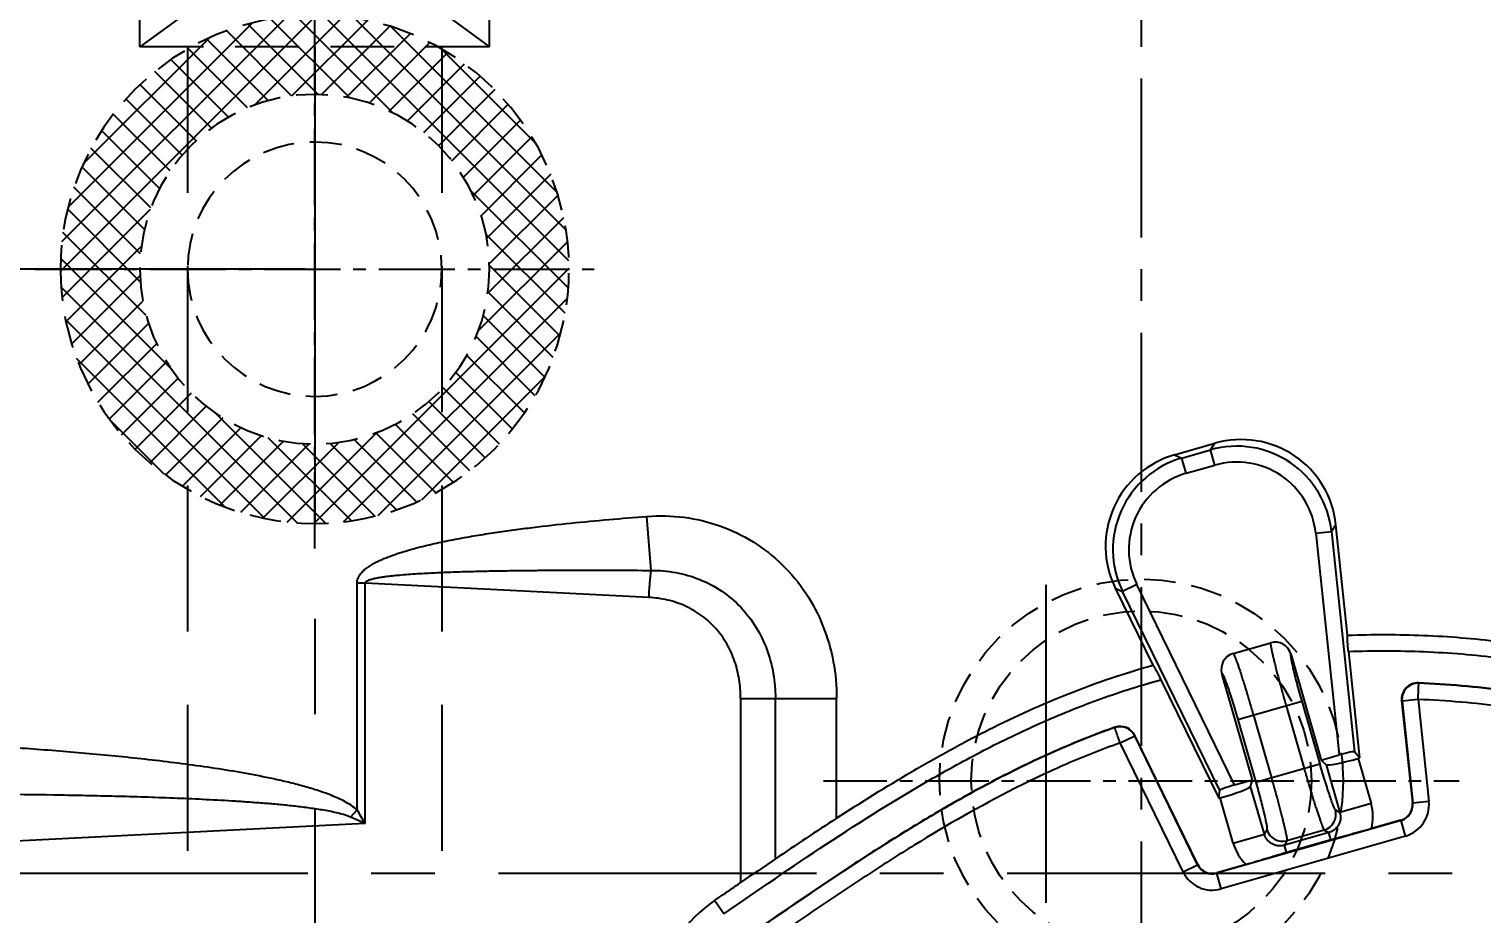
# Model space of a CAD drawing. Header units: millimetres. Extents: x 28656 to 29764, y -21384 to -20601.
# Drawn here: x 29525.13 to 29570.83, y -20738.55 to -20710.71 of the extents above; entities that cross this region are included whole.
import ezdxf

# ---------------------------------------------------------------- set-up
doc = ezdxf.new("R2010")
doc.units = ezdxf.units.MM
doc.header["$LTSCALE"] = 8
for name, pattern in [('CENTER', [2, 1.25, -0.25, 0.25, -0.25]), ('CENTER2', [1.125, 0.75, -0.125, 0.125, -0.125]), ('HIDDEN', [0.375, 0.25, -0.125]), ('HIDDEN2', [0.1875, 0.125, -0.0625])]:
    doc.linetypes.add(name, pattern=pattern)
doc.layers.get('DEFPOINTS').update_dxf_attribs({"color": 6})
for name, color, linetype in [('Cav-cor', 30, 'Continuous'), ('CL', 1, 'Continuous'), ('WT', 4, 'Continuous')]:
    doc.layers.add(name, color=color, linetype=linetype)
doc.layers.add('dim', color=3, linetype='Continuous', lineweight=15)
doc.styles.get("Standard").update_dxf_attribs({"font": 'txt.shx', "width": 0.8, "bigfont": 'chineset.shx'})
doc.dimstyles.new('ISO-25', dxfattribs={"dimtxt": 5, "dimasz": 4, "dimexe": 0.3, "dimexo": 0.3, "dimtad": 0, "dimzin": 1, "dimdsep": 46, "dimtxsty": 'Standard', "dimcen": 0, "dimclrd": 3, "dimclre": 3, "dimclrt": 3, "dimazin": 0, "dimtfac": 1, "dimtofl": 0, "dimtmove": 0, "dimatfit": 0, "dimfxl": 0, "dimarcsym": 0})

# ---------------------------------------------------------------- blocks, each defined once
blk = doc.blocks.new('20150513.114820')
at = {"layer": 'WT', "linetype": 'Continuous'}
h = blk.add_hatch(dxfattribs=at)
h.set_pattern_fill('ANSI37', color=125, scale=5, angle=270, style=0)
h.set_pattern_definition([(315, (23425.0146, -23957.4168), (0.441941738, 0.441941738), []), (45, (23425.0146, -23957.4168), (-0.441941738, 0.441941738), [])])
h.paths.add_polyline_path([(8, 0), (5.5, 0, 1), (-5.5, 0), (-8, 0, -1)])
h.paths.add_polyline_path([(-8, 0), (-5.5, 0, 0.414214), (0, -5.5, 0.414214), (5.5, 0), (8, 0, -0.414214), (0, -8, -0.414214)])
at = {"layer": 'WT', "color": 125, "linetype": 'CENTER2', "ltscale": 0.4}
for p, q in [((0, 8.788), (0, -8.788)), ((8.788, 0), (-8.788, 0))]:
    blk.add_line(p, q, dxfattribs=at)
at = {"layer": 'WT', "color": 125, "linetype": 'HIDDEN2'}
for radius in [8, 5.5, 4]:
    blk.add_circle((0, 0), radius, dxfattribs=at)
blk = doc.blocks.new('20150513.114825')
at = {"layer": 'WT', "color": 125, "linetype": 'HIDDEN'}
for p, q in [((-5.5, 8), (5.5, 8)), ((5.5, 8), (-5.5, 0)), ((-5.5, 8), (5.5, 0)), ((-5.5, 0), (-5.5, 8)), ((5.5, 0), (5.5, 8)), ((-5.5, 0), (5.5, 0))]:
    blk.add_line(p, q, dxfattribs=at)
blk = doc.blocks.new('*D27502')
at = {"layer": 'DEFPOINTS', "color": 0}
for p in [(29534.117, -20718.266), (29474.332, -20943.266), (29508.117, -20943.266)]:
    blk.add_point(p, dxfattribs=at)
at = {"layer": 'dim', "color": 3, "lineweight": -2}
for p, q in [((29533.817, -20718.266), (29474.032, -20718.266)), ((29474.332, -20722.266), (29474.332, -20820.808)), ((29474.332, -20939.266), (29474.332, -20840.724)), ((29507.817, -20943.266), (29474.032, -20943.266))]:
    blk.add_line(p, q, dxfattribs=at)
at = {"layer": 'dim', "color": 3}
for points in [[(29474.998, -20722.266), (29473.665, -20722.266), (29474.332, -20718.266)], [(29473.665, -20939.266), (29474.998, -20939.266), (29474.332, -20943.266)]]:
    blk.add_solid(points, dxfattribs=at)
at = {"layer": 'dim', "color": 3, "insert": (29474.332, -20830.766), "char_height": 5, "attachment_point": 5, "rotation": 90}
blk.add_mtext('225.00', dxfattribs=at)

msp = doc.modelspace()

# ---------------------------------------------------------------- linework, layer by layer
at = {"linetype": 'CENTER', "ltscale": 0.5}
msp.add_line((29560.117, -20648.266), (29560.117, -20998.266), dxfattribs=at)
at = {"color": 8, "linetype": 'CENTER', "ltscale": 0.2}
msp.add_line((29550.117, -20734.366), (29570.117, -20734.366), dxfattribs=at)
at = {"color": 8, "linetype": 'HIDDEN', "ltscale": 0.5}
for radius in [6.35, 5.35]:
    msp.add_circle((29560.117, -20734.366), radius, dxfattribs=at)
at = {"layer": 'Cav-cor', "color": 241}
for p, q in [((29561.163, -20724.106), (29562.434, -20723.741)), ((29561.393, -20724.209), (29562.292, -20723.951)), ((29562.292, -20723.951), (29562.434, -20723.741)), ((29562.43, -20724.431), (29562.292, -20723.951)), ((29561.163, -20724.106), (29561.393, -20724.209)), ((29561.531, -20724.688), (29561.393, -20724.209)), ((29561.531, -20724.688), (29562.43, -20724.431)), ((29544.695, -20727.742), (29544.565, -20726.042)), ((29565.601, -20726.57), (29566.098, -20726.517)), ((29565.601, -20726.57), (29566.335, -20733.549)), ((29566.098, -20726.517), (29566.239, -20726.308)), ((29566.098, -20726.517), (29566.826, -20733.451)), ((29566.604, -20729.784), (29566.239, -20726.308)), ((29535.448, -20735.275), (29535.448, -20728.142)), ((29535.709, -20728.142), (29535.448, -20728.142)), ((29535.709, -20735.708), (29535.709, -20728.142)), ((29544.629, -20728.592), (29535.709, -20728.142)), ((29559.296, -20728.299), (29560.48, -20730.726)), ((29559.296, -20728.299), (29559.527, -20728.402)), ((29559.975, -20728.183), (29559.527, -20728.402)), ((29562.583, -20734.668), (29559.527, -20728.402)), ((29563.052, -20734.49), (29559.975, -20728.183)), ((29563.002, -20730.357), (29564.186, -20730.017)), ((29564.818, -20730.367), (29565.776, -20733.709)), ((29566.631, -20730.293), (29566.983, -20733.642)), ((29560.733, -20731.185), (29562.551, -20734.912)), ((29563.61, -20734.33), (29562.652, -20730.988)), ((29568.832, -20731.283), (29568.843, -20731.293)), ((29547.514, -20731.769), (29547.514, -20737.563)), ((29547.514, -20731.769), (29550.534, -20731.769)), ((29548.608, -20736.816), (29548.608, -20731.769)), ((29550.534, -20735.537), (29550.534, -20731.769)), ((29563.152, -20732.436), (29565.161, -20731.86)), ((29564.672, -20732), (29565.237, -20733.972)), ((29565.161, -20731.86), (29565.727, -20733.832)), ((29568.305, -20731.845), (29568.643, -20735.058)), ((29568.305, -20731.845), (29568.316, -20731.855)), ((29568.823, -20731.802), (29568.316, -20731.855)), ((29568.316, -20731.855), (29568.653, -20735.065)), ((29568.823, -20731.802), (29569.16, -20735.012)), ((29559.286, -20732.677), (29559.281, -20732.689)), ((29563.152, -20732.436), (29563.717, -20734.408)), ((29563.641, -20732.296), (29564.207, -20734.268)), ((29559.451, -20733.17), (29559.909, -20732.946)), ((29559.914, -20732.934), (29559.909, -20732.946)), ((29561.889, -20737.005), (29559.909, -20732.946)), ((29561.894, -20736.993), (29559.914, -20732.934)), ((29561.431, -20737.228), (29559.451, -20733.169)), ((29565.776, -20733.709), (29566.335, -20733.549)), ((29566.983, -20733.642), (29566.826, -20733.451)), ((29563.717, -20734.408), (29565.727, -20733.832)), ((29565.776, -20733.709), (29565.932, -20733.855)), ((29565.932, -20733.855), (29566.364, -20735.359)), ((29566.935, -20733.655), (29566.983, -20733.642)), ((29566.935, -20733.655), (29567.343, -20735.078)), ((29563.052, -20734.49), (29563.61, -20734.33)), ((29563.555, -20734.537), (29563.61, -20734.33)), ((29562.551, -20734.912), (29562.583, -20734.668)), ((29562.551, -20734.912), (29562.599, -20734.899)), ((29563.007, -20736.321), (29562.599, -20734.899)), ((29563.986, -20736.04), (29563.555, -20734.537)), ((29535.242, -20735.503), (29535.448, -20735.275)), ((29566.221, -20735.279), (29566.364, -20735.359)), ((29567.343, -20735.078), (29566.364, -20735.359)), ((29568.653, -20735.065), (29568.643, -20735.058)), ((29569.16, -20735.012), (29568.653, -20735.065)), ((29535.709, -20735.708), (29520.77, -20736.463)), ((29535.709, -20735.708), (29535.242, -20735.503)), ((29568.287, -20735.608), (29562.487, -20737.271)), ((29568.277, -20735.601), (29567.358, -20735.865)), ((29568.287, -20735.608), (29568.277, -20735.601)), ((29568.427, -20736.098), (29568.287, -20735.608)), ((29568.427, -20736.098), (29562.628, -20737.761)), ((29563.007, -20736.321), (29563.986, -20736.04)), ((29564.065, -20735.898), (29563.986, -20736.04)), ((29566.014, -20735.988), (29564.616, -20736.389)), ((29564.695, -20736.247), (29564.616, -20736.389)), ((29566.08, -20736.218), (29564.682, -20736.619)), ((29565.872, -20735.909), (29564.695, -20736.247)), ((29565.872, -20735.909), (29566.014, -20735.988)), ((29566.08, -20736.218), (29566.014, -20735.988)), ((29564.682, -20736.619), (29564.616, -20736.389)), ((29561.431, -20737.228), (29561.889, -20737.005)), ((29561.889, -20737.005), (29561.894, -20736.993)), ((29563.411, -20736.996), (29562.492, -20737.26)), ((29562.487, -20737.271), (29562.492, -20737.26)), ((29562.628, -20737.761), (29562.487, -20737.271)), ((29546.981, -20738.55), (29546.692, -20738.13))]:
    msp.add_line(p, q, dxfattribs=at)
for centre, radius, start, end in [((29563.118, -20726.83), 2.996, 5.9974, 106.0026), ((29562.219, -20727.088), 2.996, 105.9981, 206.0019), ((29563.12, -20726.828), 2.495, 5.9495, 106.0505), ((29562.217, -20727.087), 2.495, 105.9506, 206.0494), ((29563.142, -20730.848), 0.511, 105.9601, 195.9509), ((29564.327, -20730.508), 0.511, 16.0497, 106.0471), ((29568.812, -20731.792), 0.51, 87.7547, 186.0148), ((29568.824, -20731.803), 0.51, 87.8461, 185.9005), ((29559.451, -20733.171), 0.51, 26.0726, 109.4597), ((29559.456, -20733.158), 0.51, 25.9906, 109.5217), ((29412.452, -20809.762), 143.793, 30.9978, 31.1995), ((29565.729, -20735.419), 0.511, 286.1857, 15.8143), ((29565.872, -20735.5), 1.53, 346.1919, 16.0028), ((29568.147, -20735.119), 0.509, 285.9195, 6.0805), ((29568.147, -20735.118), 1.019, 285.997, 6.0038), ((29610.094, -20827.267), 109.37, 122.99543, 124.20688), ((29564.476, -20735.9), 1.528, 195.9836, 225.8386), ((29564.556, -20735.755), 0.511, 196.1857, 285.8143), ((29673.873, -20921.399), 223.074, 124.16245, 124.50265), ((29562.347, -20736.781), 1.019, 205.997, 286.0038), ((29562.346, -20736.782), 0.509, 205.9195, 286.0805), ((29549.18, -20741.741), 4.386, 124.5684, 166.909)]:
    msp.add_arc(centre, radius, start, end, dxfattribs=at)
for centre, major_axis, ratio, start_param, end_param in [((29563.252, -20726.632), (-1.683, -2.495), 0.996693, 2.27056, 4.012626), ((29562, -20726.991), (2.75, -1.224), 0.996693, 2.27056, 4.012626), ((29566.339, -20733.593), (0.488, 0.141), 0.086139, 0.037055, 1.555492), ((29566.91, -20733.57), (0.98, 0.281), 0.087489, -3.089233, -1.570796), ((29563.071, -20734.53), (0.488, 0.139), 0.086139, 1.586101, 3.104537), ((29562.575, -20734.813), (0.98, 0.281), 0.087489, -1.570796, -0.05236), ((29568.136, -20735.111), (0.423, -0.285), 0.998963, -0.697621, 0.697621), ((29562.352, -20736.769), (0.208, 0.466), 0.998963, -3.839213, -2.443972)]:
    msp.add_ellipse(centre, major_axis=major_axis, ratio=ratio, start_param=start_param, end_param=end_param, dxfattribs=at)
for points, knots in [([(29535.448, -20728.142), (29535.448, -20728.117), (29535.453, -20728.067), (29535.481, -20727.97), (29535.545, -20727.861), (29535.648, -20727.751), (29535.764, -20727.657), (29535.89, -20727.574), (29536.021, -20727.5), (29536.155, -20727.433), (29536.338, -20727.351), (29536.571, -20727.261), (29536.856, -20727.166), (29537.143, -20727.08), (29537.433, -20727.003), (29537.725, -20726.932), (29538.115, -20726.844), (29538.606, -20726.746), (29539.197, -20726.642), (29539.79, -20726.549), (29540.385, -20726.465), (29541.178, -20726.363), (29542.173, -20726.252), (29543.368, -20726.138), (29544.166, -20726.073), (29544.565, -20726.042)], [0, 0, 0, 0, 0.007805, 0.015612, 0.031196, 0.046806, 0.062426, 0.07805, 0.093675, 0.109301, 0.124927, 0.156177, 0.187428, 0.21868, 0.249933, 0.281186, 0.312439, 0.374943, 0.437448, 0.499954, 0.56246, 0.624966, 0.749977, 0.874988, 1, 1, 1, 1]), ([(29544.565, -20726.042), (29544.951, -20726.013), (29545.733, -20726.031), (29546.874, -20726.301), (29547.931, -20726.809), (29548.853, -20727.534), (29549.599, -20728.438), (29550.141, -20729.478), (29550.464, -20730.603), (29550.534, -20731.381), (29550.534, -20731.769)], [0, 0, 0, 0, 0.125003, 0.24999, 0.374968, 0.499946, 0.624933, 0.749936, 0.874958, 1, 1, 1, 1]), ([(29535.709, -20728.142), (29535.709, -20728.136), (29535.71, -20728.124), (29535.719, -20728.108), (29535.73, -20728.095), (29535.749, -20728.08), (29535.774, -20728.065), (29535.806, -20728.05), (29535.839, -20728.037), (29535.884, -20728.022), (29535.941, -20728.006), (29536.01, -20727.99), (29536.102, -20727.971), (29536.218, -20727.952), (29536.358, -20727.932), (29536.499, -20727.915), (29536.639, -20727.9), (29536.827, -20727.882), (29537.062, -20727.863), (29537.344, -20727.844), (29537.626, -20727.827), (29537.909, -20727.813), (29538.191, -20727.801), (29538.568, -20727.787), (29539.039, -20727.773), (29539.605, -20727.76), (29540.17, -20727.75), (29540.736, -20727.743), (29541.301, -20727.738), (29541.867, -20727.735), (29542.621, -20727.733), (29543.563, -20727.735), (29544.318, -20727.739), (29544.695, -20727.742)], [0, 0, 0, 0, 0.00195, 0.003904, 0.00586, 0.007816, 0.011724, 0.015631, 0.019539, 0.023446, 0.031259, 0.039073, 0.046886, 0.062511, 0.078137, 0.093762, 0.109387, 0.125012, 0.156262, 0.187512, 0.218762, 0.250012, 0.281262, 0.312511, 0.375011, 0.43751, 0.500009, 0.562508, 0.625007, 0.687506, 0.750005, 0.875002, 1, 1, 1, 1]), ([(29544.629, -20728.592), (29544.636, -20728.444), (29544.654, -20728.16), (29544.68, -20727.877), (29544.695, -20727.742)], [0, 0, 0, 0, 0.523086, 1, 1, 1, 1]), ([(29544.695, -20727.742), (29544.956, -20727.74), (29545.48, -20727.783), (29546.238, -20728.002), (29546.936, -20728.373), (29547.538, -20728.884), (29548.019, -20729.51), (29548.363, -20730.221), (29548.565, -20730.983), (29548.608, -20731.508), (29548.608, -20731.769)], [0, 0, 0, 0, 0.124944, 0.249881, 0.374823, 0.499785, 0.624781, 0.749817, 0.874893, 1, 1, 1, 1]), ([(29547.514, -20731.769), (29547.514, -20731.57), (29547.484, -20731.172), (29547.342, -20730.59), (29547.096, -20730.043), (29546.747, -20729.556), (29546.305, -20729.151), (29545.788, -20728.848), (29545.222, -20728.657), (29544.827, -20728.602), (29544.629, -20728.592)], [0, 0, 0, 0, 0.125274, 0.250497, 0.375639, 0.500675, 0.625601, 0.750439, 0.875226, 1, 1, 1, 1]), ([(29566.631, -20730.293), (29566.627, -20730.26), (29566.621, -20730.195), (29566.612, -20730.101), (29566.606, -20730.014), (29566.601, -20729.938), (29566.598, -20729.883), (29566.598, -20729.846), (29566.598, -20729.824), (29566.598, -20729.808), (29566.599, -20729.796), (29566.601, -20729.79), (29566.602, -20729.786), (29566.603, -20729.784), (29566.604, -20729.784)], [0, 0, 0, 0, 0.194498, 0.381542, 0.553941, 0.705047, 0.829037, 0.879343, 0.921205, 0.954256, 0.978255, 0.986845, 0.993205, 1, 1, 1, 1]), ([(29566.604, -20729.784), (29567.002, -20729.768), (29567.799, -20729.752), (29568.995, -20729.777), (29570.188, -20729.851), (29571.378, -20729.97), (29572.563, -20730.128), (29574.136, -20730.384), (29575.308, -20730.619), (29576.087, -20730.788)], [0, 0, 0, 0, 0.124999, 0.250003, 0.375005, 0.500008, 0.62501, 0.750013, 1, 1, 1, 1]), ([(29563.002, -20730.357), (29563.003, -20730.357), (29563.006, -20730.358), (29563.009, -20730.361), (29563.014, -20730.366), (29563.02, -20730.376), (29563.033, -20730.4), (29563.051, -20730.44), (29563.077, -20730.503), (29563.107, -20730.583), (29563.141, -20730.68), (29563.18, -20730.793), (29563.223, -20730.92), (29563.268, -20731.061), (29563.335, -20731.271), (29563.424, -20731.556), (29563.532, -20731.918), (29563.605, -20732.168), (29563.641, -20732.296)], [0, 0, 0, 0, 0.002265, 0.004044, 0.006348, 0.012626, 0.021196, 0.045235, 0.078371, 0.120322, 0.170713, 0.229065, 0.29483, 0.367373, 0.446003, 0.618443, 0.805503, 1, 1, 1, 1]), ([(29564.187, -20730.017), (29564.185, -20730.018), (29564.183, -20730.02), (29564.182, -20730.024), (29564.181, -20730.032), (29564.181, -20730.043), (29564.183, -20730.07), (29564.189, -20730.114), (29564.201, -20730.181), (29564.217, -20730.265), (29564.239, -20730.365), (29564.266, -20730.481), (29564.298, -20730.612), (29564.333, -20730.755), (29564.388, -20730.969), (29564.465, -20731.258), (29564.564, -20731.622), (29564.635, -20731.873), (29564.672, -20732)], [0, 0, 0, 0, 0.002266, 0.004047, 0.006352, 0.012629, 0.021196, 0.045237, 0.078367, 0.120323, 0.170708, 0.229067, 0.294827, 0.367375, 0.446005, 0.618447, 0.805507, 1, 1, 1, 1]), ([(29564.818, -20730.367), (29564.817, -20730.367), (29564.815, -20730.368), (29564.813, -20730.371), (29564.811, -20730.376), (29564.81, -20730.384), (29564.81, -20730.396), (29564.81, -20730.412), (29564.812, -20730.432), (29564.815, -20730.455), (29564.82, -20730.492), (29564.829, -20730.547), (29564.844, -20730.622), (29564.862, -20730.709), (29564.893, -20730.847), (29564.94, -20731.042), (29565.006, -20731.297), (29565.08, -20731.573), (29565.134, -20731.763), (29565.161, -20731.86)], [0, 0, 0, 0, 0.002606, 0.004299, 0.006436, 0.012265, 0.020337, 0.030718, 0.043416, 0.058419, 0.075707, 0.116991, 0.166888, 0.224948, 0.290597, 0.442089, 0.615462, 0.8039, 1, 1, 1, 1]), ([(29566.631, -20730.293), (29567.028, -20730.277), (29567.823, -20730.262), (29569.015, -20730.289), (29570.206, -20730.364), (29571.392, -20730.485), (29572.574, -20730.645), (29574.142, -20730.904), (29575.311, -20731.14), (29576.087, -20731.31)], [0, 0, 0, 0, 0.124995, 0.250029, 0.375049, 0.500048, 0.625053, 0.750044, 1, 1, 1, 1]), ([(29550.534, -20735.537), (29551.31, -20735.034), (29552.487, -20734.3), (29554.094, -20733.386), (29555.321, -20732.74), (29556.572, -20732.142), (29557.848, -20731.599), (29559.15, -20731.12), (29560.034, -20730.849), (29560.48, -20730.726)], [0, 0, 0, 0, 0.249992, 0.374996, 0.499999, 0.625002, 0.750003, 0.875002, 1, 1, 1, 1]), ([(29560.48, -20730.726), (29560.48, -20730.726), (29560.482, -20730.726), (29560.485, -20730.729), (29560.49, -20730.735), (29560.498, -20730.745), (29560.508, -20730.76), (29560.52, -20730.78), (29560.534, -20730.803), (29560.549, -20730.829), (29560.573, -20730.872), (29560.605, -20730.932), (29560.646, -20731.01), (29560.689, -20731.096), (29560.719, -20731.155), (29560.733, -20731.185)], [0, 0, 0, 0, 0.003029, 0.00784, 0.024025, 0.049321, 0.0836, 0.126542, 0.177712, 0.236589, 0.302585, 0.453279, 0.624037, 0.808521, 1, 1, 1, 1]), ([(29546.981, -20738.55), (29548.057, -20737.808), (29550.209, -20736.327), (29552.973, -20734.584), (29555.267, -20733.33), (29556.74, -20732.623), (29557.945, -20732.116), (29559.167, -20731.652), (29560.103, -20731.356), (29560.733, -20731.185)], [0, 0, 0, 0, 0.249948, 0.499908, 0.624912, 0.749925, 0.812452, 0.874995, 1, 1, 1, 1]), ([(29562.652, -20730.988), (29562.653, -20730.987), (29562.655, -20730.987), (29562.658, -20730.989), (29562.662, -20730.992), (29562.667, -20730.998), (29562.674, -20731.009), (29562.682, -20731.022), (29562.691, -20731.04), (29562.701, -20731.061), (29562.716, -20731.095), (29562.738, -20731.147), (29562.765, -20731.218), (29562.796, -20731.302), (29562.842, -20731.435), (29562.906, -20731.625), (29562.985, -20731.876), (29563.069, -20732.15), (29563.124, -20732.339), (29563.152, -20732.436)], [0, 0, 0, 0, 0.002607, 0.0043, 0.006437, 0.012269, 0.020346, 0.030727, 0.043423, 0.058427, 0.075717, 0.116991, 0.166892, 0.224945, 0.290602, 0.44209, 0.61546, 0.803896, 1, 1, 1, 1]), ([(29568.823, -20731.802), (29568.824, -20731.77), (29568.826, -20731.706), (29568.831, -20731.614), (29568.834, -20731.528), (29568.836, -20731.463), (29568.838, -20731.416), (29568.839, -20731.386), (29568.84, -20731.36), (29568.841, -20731.338), (29568.843, -20731.32), (29568.844, -20731.307), (29568.844, -20731.299), (29568.844, -20731.295), (29568.843, -20731.293), (29568.843, -20731.293)], [0, 0, 0, 0, 0.190385, 0.374523, 0.544609, 0.694573, 0.76027, 0.819, 0.870242, 0.913482, 0.948274, 0.974337, 0.991436, 0.996663, 1, 1, 1, 1]), ([(29574.262, -20731.949), (29573.366, -20731.778), (29571.564, -20731.48), (29569.744, -20731.318), (29568.832, -20731.283)], [0, 0, 0, 0, 0.500026, 1, 1, 1, 1]), ([(29574.243, -20731.955), (29573.352, -20731.785), (29571.56, -20731.49), (29569.75, -20731.329), (29568.843, -20731.293)], [0, 0, 0, 0, 0.500038, 1, 1, 1, 1]), ([(29574.148, -20732.456), (29573.269, -20732.288), (29571.943, -20732.07), (29570.164, -20731.877), (29569.27, -20731.82), (29568.823, -20731.802)], [0, 0, 0, 0, 0.499979, 0.749993, 1, 1, 1, 1]), ([(29559.286, -20732.677), (29558.711, -20732.881), (29557.576, -20733.331), (29555.921, -20734.112), (29554.309, -20734.979), (29552.735, -20735.912), (29551.192, -20736.895), (29549.165, -20738.25), (29547.663, -20739.295), (29546.658, -20739.986)], [0, 0, 0, 0, 0.125, 0.25, 0.375, 0.5, 0.625, 0.75, 1, 1, 1, 1]), ([(29535.448, -20735.275), (29535.39, -20735.222), (29535.264, -20735.129), (29535.061, -20735.01), (29534.85, -20734.907), (29534.562, -20734.786), (29534.193, -20734.656), (29533.743, -20734.522), (29533.289, -20734.406), (29532.679, -20734.267), (29531.911, -20734.118), (29530.985, -20733.967), (29530.056, -20733.837), (29529.125, -20733.722), (29528.192, -20733.62), (29527.258, -20733.529), (29526.012, -20733.42), (29524.452, -20733.303), (29522.579, -20733.189), (29521.33, -20733.126), (29520.705, -20733.098)], [0, 0, 0, 0, 0.015614, 0.031235, 0.046859, 0.062483, 0.093729, 0.124978, 0.156228, 0.187479, 0.249978, 0.312479, 0.37498, 0.437482, 0.499984, 0.562486, 0.624988, 0.749992, 0.874996, 1, 1, 1, 1]), ([(29559.281, -20732.689), (29558.133, -20733.096), (29556.455, -20733.835), (29554.31, -20734.989), (29552.737, -20735.922), (29551.196, -20736.904), (29549.677, -20737.919), (29548.171, -20738.954), (29547.169, -20739.647), (29546.667, -20739.992)], [0, 0, 0, 0, 0.249944, 0.374966, 0.499979, 0.624991, 0.749995, 0.874998, 1, 1, 1, 1]), ([(29559.451, -20733.17), (29559.441, -20733.139), (29559.42, -20733.079), (29559.388, -20732.992), (29559.359, -20732.911), (29559.337, -20732.849), (29559.322, -20732.805), (29559.312, -20732.777), (29559.303, -20732.753), (29559.296, -20732.732), (29559.289, -20732.715), (29559.284, -20732.703), (29559.281, -20732.696), (29559.28, -20732.691), (29559.28, -20732.69), (29559.281, -20732.689)], [0, 0, 0, 0, 0.1904, 0.374602, 0.544717, 0.694687, 0.760388, 0.819123, 0.87037, 0.913613, 0.948397, 0.97445, 0.99155, 0.996763, 1, 1, 1, 1]), ([(29559.451, -20733.169), (29558.882, -20733.37), (29557.759, -20733.817), (29555.576, -20734.851), (29553.478, -20736.053), (29551.444, -20737.351), (29549.939, -20738.358), (29548.446, -20739.383), (29547.453, -20740.069), (29546.956, -20740.41)], [0, 0, 0, 0, 0.12501, 0.250052, 0.500013, 0.625017, 0.750012, 0.875007, 1, 1, 1, 1]), ([(29565.237, -20733.972), (29565.273, -20734.095), (29565.343, -20734.337), (29565.448, -20734.689), (29565.534, -20734.967), (29565.599, -20735.173), (29565.644, -20735.312), (29565.686, -20735.439), (29565.725, -20735.552), (29565.76, -20735.651), (29565.79, -20735.735), (29565.817, -20735.803), (29565.837, -20735.849), (29565.85, -20735.877), (29565.858, -20735.892), (29565.865, -20735.902), (29565.87, -20735.908), (29565.872, -20735.909)], [0, 0, 0, 0, 0.188564, 0.370413, 0.538962, 0.616347, 0.688182, 0.753838, 0.812712, 0.864299, 0.908135, 0.94384, 0.971133, 0.981557, 0.989823, 0.995947, 1, 1, 1, 1]), ([(29565.727, -20733.832), (29565.753, -20733.924), (29565.806, -20734.106), (29565.886, -20734.369), (29565.963, -20734.612), (29566.024, -20734.798), (29566.07, -20734.93), (29566.1, -20735.015), (29566.128, -20735.089), (29566.153, -20735.151), (29566.174, -20735.201), (29566.192, -20735.239), (29566.206, -20735.263), (29566.215, -20735.275), (29566.219, -20735.278), (29566.221, -20735.279)], [0, 0, 0, 0, 0.188338, 0.369967, 0.538315, 0.687365, 0.752956, 0.811784, 0.863351, 0.907202, 0.942969, 0.970389, 0.98931, 0.995636, 1, 1, 1, 1]), ([(29563.717, -20734.408), (29563.744, -20734.5), (29563.795, -20734.682), (29563.867, -20734.948), (29563.93, -20735.195), (29563.977, -20735.385), (29564.008, -20735.521), (29564.027, -20735.609), (29564.043, -20735.687), (29564.055, -20735.752), (29564.063, -20735.807), (29564.068, -20735.848), (29564.069, -20735.875), (29564.068, -20735.89), (29564.066, -20735.896), (29564.065, -20735.898)], [0, 0, 0, 0, 0.188318, 0.369934, 0.538287, 0.687345, 0.752942, 0.811774, 0.863345, 0.907197, 0.942966, 0.970389, 0.989313, 0.995639, 1, 1, 1, 1]), ([(29564.207, -20734.268), (29564.242, -20734.391), (29564.311, -20734.633), (29564.408, -20734.987), (29564.482, -20735.268), (29564.536, -20735.478), (29564.572, -20735.62), (29564.603, -20735.749), (29564.631, -20735.866), (29564.653, -20735.969), (29564.672, -20736.056), (29564.685, -20736.127), (29564.693, -20736.177), (29564.696, -20736.208), (29564.697, -20736.225), (29564.697, -20736.237), (29564.696, -20736.244), (29564.695, -20736.247)], [0, 0, 0, 0, 0.188544, 0.370379, 0.538934, 0.616322, 0.688162, 0.753825, 0.812705, 0.864297, 0.908135, 0.943842, 0.971136, 0.981559, 0.989825, 0.995949, 1, 1, 1, 1]), ([(29535.242, -20735.503), (29535.207, -20735.488), (29535.136, -20735.46), (29534.991, -20735.414), (29534.806, -20735.366), (29534.581, -20735.319), (29534.281, -20735.265), (29533.903, -20735.21), (29533.448, -20735.155), (29532.992, -20735.109), (29532.535, -20735.07), (29532.078, -20735.036), (29531.469, -20734.995), (29530.706, -20734.953), (29529.791, -20734.912), (29528.875, -20734.879), (29527.959, -20734.852), (29527.043, -20734.831), (29525.821, -20734.808), (29524.294, -20734.789), (29522.461, -20734.779), (29521.239, -20734.779), (29520.628, -20734.78)], [0, 0, 0, 0, 0.007813, 0.015626, 0.03125, 0.046875, 0.062501, 0.09375, 0.125001, 0.156251, 0.187501, 0.218751, 0.250001, 0.312501, 0.375001, 0.437501, 0.500001, 0.562501, 0.625001, 0.750001, 0.875, 1, 1, 1, 1]), ([(29566.364, -20735.359), (29566.373, -20735.39), (29566.385, -20735.456), (29566.384, -20735.557), (29566.364, -20735.656), (29566.324, -20735.748), (29566.266, -20735.831), (29566.194, -20735.901), (29566.109, -20735.955), (29566.046, -20735.979), (29566.014, -20735.988)], [0, 0, 0, 0, 0.124681, 0.249627, 0.374778, 0.500038, 0.625291, 0.750429, 0.875348, 1, 1, 1, 1]), ([(29567.358, -20735.865), (29567.142, -20735.926), (29566.717, -20736.045), (29566.29, -20736.158), (29566.08, -20736.218)], [0, 0, 0, 0, 0.50692, 1, 1, 1, 1]), ([(29564.616, -20736.389), (29564.584, -20736.399), (29564.518, -20736.411), (29564.418, -20736.41), (29564.319, -20736.39), (29564.226, -20736.35), (29564.143, -20736.292), (29564.073, -20736.22), (29564.019, -20736.135), (29563.995, -20736.072), (29563.986, -20736.04)], [0, 0, 0, 0, 0.124681, 0.249627, 0.374778, 0.500038, 0.625291, 0.750429, 0.875348, 1, 1, 1, 1]), ([(29564.682, -20736.619), (29564.472, -20736.679), (29564.05, -20736.809), (29563.627, -20736.935), (29563.411, -20736.996)], [0, 0, 0, 0, 0.493086, 1, 1, 1, 1]), ([(29546.692, -20738.13), (29546.782, -20738.067), (29546.965, -20737.941), (29547.239, -20737.753), (29547.422, -20737.627), (29547.514, -20737.563)], [0, 0, 0, 0, 0.331222, 0.664555, 1, 1, 1, 1])]:
    msp.add_open_spline(points, degree=3, knots=knots, dxfattribs=at)
at = {"layer": 'CL', "color": 6, "linetype": 'CENTER'}
for p, q in [((29557.117, -20728.196), (29557.117, -20759.806)), ((29523.896, -20737.266), (29595.357, -20737.266))]:
    msp.add_line(p, q, dxfattribs=at)
at = {"layer": 'WT', "color": 191, "linetype": 'HIDDEN', "ltscale": 2.3}
for p, q in [((29530.117, -20711.266), (29530.117, -20823.266)), ((29538.117, -20711.266), (29538.117, -20823.266))]:
    msp.add_line(p, q, dxfattribs=at)
at = {"layer": 'WT', "color": 191, "linetype": 'CENTER', "ltscale": 1.5}
msp.add_line((29534.117, -20711.266), (29534.117, -20823.266), dxfattribs=at)

# ---------------------------------------------------------------- block references
at = {"layer": 'WT', "color": 125, "linetype": 'HIDDEN', "ltscale": 2.3, "xscale": -1}
msp.add_blockref('20150513.114825', (29534.117, -20711.266), dxfattribs=at)
at = {"layer": 'WT', "xscale": -0.9999999999999996, "rotation": 90}
msp.add_blockref('20150513.114820', (29534.117, -20718.266), dxfattribs=at)

# ---------------------------------------------------------------- dimensions: what is measured, and where the dimension line sits
at = {"layer": 'dim'}
dim = msp.add_linear_dim(base=(29474.332, -20943.266), p1=(29534.117, -20718.266), p2=(29508.117, -20943.266), angle=90, dimstyle='ISO-25', dxfattribs=at)
dim.commit()
dim.dimension.update_dxf_attribs({"geometry": '*D27502', "text_midpoint": (29474.332, -20830.766)})

doc.saveas('drawing.dxf')
